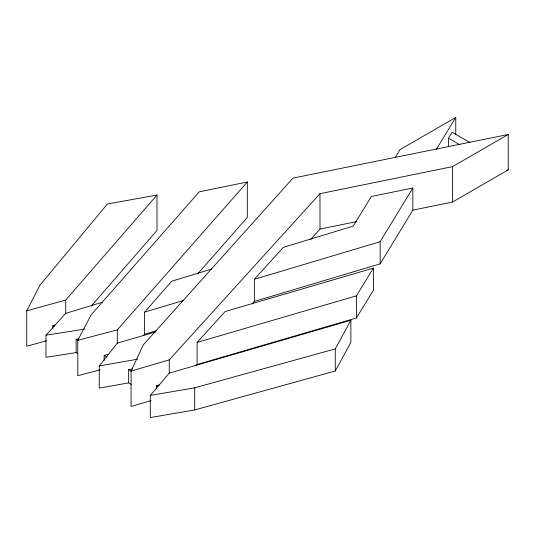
<?xml version="1.0" encoding="UTF-8"?>
<svg xmlns="http://www.w3.org/2000/svg" width="535" height="535" viewBox="0 0 535 535"><rect width="100%" height="100%" fill="white"/><g stroke="black" fill="none" stroke-linecap="round" stroke-linejoin="round"><path stroke-width="0.8" d="M150.977 400.628L131.068 406.46L131.068 371.056L143.306 344.881L293.026 178.108L508.25 134.466L508.25 169.869L452.523 202.043L412.833 210.141L380.171 263.829L254.366 301.426L252.159 303.86M46.445 340.802L26.75 346.232L26.75 310.828L39.938 285.202L107.361 204.029L156.989 195.028L156.989 230.431L91.278 306.06M100.159 369.799L77.789 375.697L77.789 340.293L91.197 314.794L199.241 191.831L247.31 182.007L247.31 217.411L197.703 273.833M335.271 371.016L335.271 348.894L350.873 320.238L169.261 373.136L150.295 395.432L150.295 417.561L194.68 409.944L335.271 371.016L350.873 342.367L350.873 320.238M380.171 263.829L380.171 241.7L412.833 188.012L371.364 196.472L353.214 226.131L283.369 247.324L254.366 279.297L254.366 301.426M436.393 149.285L455.766 117.439L455.766 134.653M448.524 146.496L448.524 138.197L452.142 132.245L470.031 142.571M395.365 157.25L400.04 149.613L455.766 117.439M197.114 364.549L356.404 317.971L356.404 295.848L373.423 268.095L225.108 311.557L197.114 342.42L197.114 364.549L195.997 365.786M356.404 317.971L373.423 290.224L373.423 268.095M131.47 384.511L128.647 382.879L99.256 388.089L99.256 365.967L117.312 343.149L155.685 331.907M26.75 310.828L65.711 300.082L156.989 195.028M77.789 340.293L117.305 329.868L247.31 182.007M143.494 335.485L144.59 334.241L144.59 312.112L171.795 281.169L211.679 269.072M77.555 353.388L76.144 352.572L45.977 357.333L45.977 335.204L65.711 313.356L102.218 302.282M131.068 371.056L169.261 359.861L319.983 193.677L452.523 166.639L508.25 134.466M310.554 239.479L319.983 229.08L356.684 221.59M144.59 312.112L183.465 300.489M254.366 279.297L380.171 241.7M144.59 334.241L156.494 330.683M197.114 342.42L356.404 295.848M156.548 389.032L156.548 385.715L159.724 384.785M150.295 395.432L194.68 387.815L335.271 348.894M52.744 328.276L52.744 325.782L55.031 325.153M104.151 360.443L104.151 355.467L108.799 354.244M506.665 170.19L508.25 169.869M99.256 365.967L137.595 359.166M128.647 382.879L128.647 369.605L132.72 368.882M45.977 335.204L84.617 329.105M76.144 352.572L76.144 339.297L78.525 338.922M448.524 138.197L459.899 144.764M52.744 325.782L54.162 326.604M76.144 339.297L78.264 340.521M104.151 355.467L107.013 357.119M128.647 369.605L131.47 371.236M156.548 385.715L157.972 386.537M452.523 166.639L452.523 202.043M412.833 188.012L412.833 210.141M319.983 193.677L319.983 229.08M194.68 387.815L194.68 409.944M169.261 359.861L169.261 373.136M117.305 329.868L117.305 343.798M65.711 300.082L65.711 313.356"/></g></svg>
